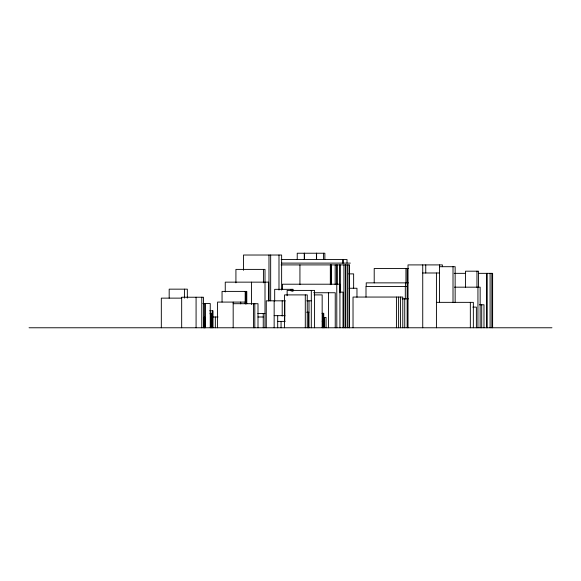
<?xml version="1.0" encoding="UTF-8"?>
<svg xmlns="http://www.w3.org/2000/svg" width="581" height="581" viewBox="0 0 581 581"><rect width="100%" height="100%" fill="white"/><g stroke="black" fill="none" stroke-linecap="round" stroke-linejoin="round"><path stroke-width="0.87" d="M281.139 259.518L347.024 259.518L347.024 263.106M281.669 263.106L350.336 263.106M281.095 264.907L349.442 264.907L349.442 327.771M439.476 266.701L455.148 266.701L455.148 302.621M408.378 268.495L374.208 268.495L374.208 282.867M422.736 272.99L439.476 272.99M454.197 273.346L465.664 273.346M478.875 273.346L492.615 273.346L492.615 327.771M348.709 273.883L353.633 273.883L353.633 288.256M408.378 282.867L366.226 282.867L366.226 286.462M407.158 286.462L366.001 286.462L366.001 297.08M454.393 287.174L480.153 287.174L480.153 327.771M349.13 288.256L356.966 288.256L356.966 297.232M339.5 292.12L343.03 292.12L343.03 327.771M313.638 292.744L335.237 292.744L335.237 327.771M314.052 294.901L322.164 294.901L322.164 327.771M181.671 298.133L161.322 298.133L161.322 327.771M402.037 298.852L408.378 298.852M285.344 300.827L266.272 300.827L266.272 327.771M306.833 300.827L311.307 300.827M245.305 302.084L217.57 302.084L217.57 327.771M436.425 302.352L473.355 302.352L473.355 327.771M202.871 303.522L210.249 303.522L210.249 327.771M203.473 303.703L204.592 303.703L204.592 327.771M233.177 303.703L258 303.703L258 327.771M479.325 304.778L483.98 304.778L483.98 327.771M472.847 307.117L476.384 307.117L476.384 327.771M209.639 310.799L213.016 310.799L213.016 327.771M306.674 312.237L308.998 312.237M209.879 313.224L212.414 313.224M321.997 313.312L323.762 313.312L323.762 327.771M257.819 313.58L264.994 313.58M210.249 314.212L211.07 314.212L211.07 327.771M274.152 315.65L284.85 315.65M212.668 316.994L218.013 316.994M257.928 316.994L263.251 316.994M323.385 317.444L326.064 317.444L326.064 327.771M211.07 318.432L211.738 318.432M322.164 321.213L322.978 321.213M277.696 321.395L285.046 321.395M29.05 327.771L551.95 327.771M491.867 273.346L491.867 327.771M490.088 273.346L490.088 327.771M487.198 273.346L487.198 327.771M486.435 273.346L486.435 327.771M481.714 304.778L481.714 327.771M478.526 287.355L478.526 271.189L465.504 271.189L465.504 287.355M477.938 287.174L477.938 327.771M476.957 271.189L476.957 287.355M470.341 302.352L470.341 327.771M453.013 266.701L453.013 302.621M442.388 266.701L442.388 264.907L408.022 264.907L408.022 327.771M439.476 264.907L439.476 302.621M436.425 272.99L436.425 327.771M425.75 264.907L425.75 272.99M422.736 264.907L422.736 327.771M407.158 268.495L407.158 327.771M405.937 268.495L405.937 282.867M405.545 282.867L405.545 286.462M405.313 286.462L405.313 298.852M404.739 298.852L404.739 327.771M402.778 327.771L402.778 297.058L353.03 297.058L353.03 327.771M400.556 297.058L400.556 327.771M398.61 297.058L398.61 327.771M396.424 297.058L396.424 327.771M349.036 264.907L349.036 327.771M347.554 264.907L347.554 327.771M345.884 264.907L345.797 327.771M345.397 264.907L345.397 327.771M343.923 264.907L343.923 327.771M343.516 259.518L343.516 263.106M342.507 259.518L342.507 263.106M340.11 264.907L340.11 292.744M339.921 327.771L339.921 284.211L282.417 284.211L282.417 289.658M339.827 264.907L339.827 292.744M337.191 264.907L337.191 284.661M336.748 264.907L336.813 327.771M335.179 264.907L335.179 284.661M331.569 264.907L331.569 284.661M330.763 264.907L330.763 284.661M330.335 264.907L330.335 284.661M328.548 292.744L328.548 327.771M324.866 259.518L324.866 253.229L297.232 253.229L297.232 259.518M324.539 317.444L324.539 327.771M323.508 253.229L323.508 259.518M322.978 313.312L322.978 327.771M316.601 253.229L316.601 259.518M316.42 253.229L316.42 259.518M314.575 327.771L314.575 290.413L287.13 290.413L287.13 295.751M311.307 290.413L311.307 327.771M308.998 300.827L308.998 327.771M308.388 312.237L308.388 327.771M307.262 327.771L307.262 294.901L284.545 294.901L284.545 327.771M305.294 294.901L305.294 327.771M304.429 253.229L304.429 259.518M304.255 253.229L304.255 259.518M299.934 264.907L299.934 284.661M293.136 291.117L293.136 289.331L274.682 289.331L274.682 300.951M292.57 289.331L292.57 291.117M292.018 289.331L292.018 291.117M291.161 289.331L291.161 291.117M284.85 300.827L284.85 316.093M284.741 315.65L284.741 321.707M282.206 300.827L282.206 316.093M281.632 290.05L281.632 255.023L243.483 255.023L243.483 270.296M281.059 321.395L281.059 327.771M278.989 255.023L278.989 290.05M277.696 315.65L277.696 327.771M274.152 300.827L274.152 327.771M270.666 255.023L270.666 300.827M268.974 255.023L268.974 300.827M268.669 300.936L268.669 282.148L225.254 282.148L225.254 291.989M264.994 327.771L265.016 269.395L235.922 269.395L235.922 282.867M263.425 269.395L263.425 282.867M263.251 313.58L263.251 327.771M254.805 303.703L254.805 327.771M253.556 303.703L253.556 327.771M251.537 282.148L251.537 304.509M246.78 303.819L246.78 291.401L222.051 291.401L222.051 302.047M246.061 291.401L246.061 303.819M240.694 302.084L240.694 303.856M233.177 302.084L233.177 327.771M215.34 316.994L215.34 327.771M212.414 310.799L212.414 327.771M211.738 313.224L211.738 327.771M205.507 303.522L205.507 327.771M204.817 327.771L204.817 317.262L204.163 317.262L204.163 327.771M203.473 327.771L203.473 297.232L181.671 297.232L181.671 327.771M201.781 297.232L201.781 327.771M196.08 297.232L196.08 327.771M187.336 298.133L187.336 289.156L169.18 289.156L169.18 298.133M184.424 289.156L184.424 298.133M245.313 303.819L245.313 291.401L245.305 303.856"/></g></svg>
